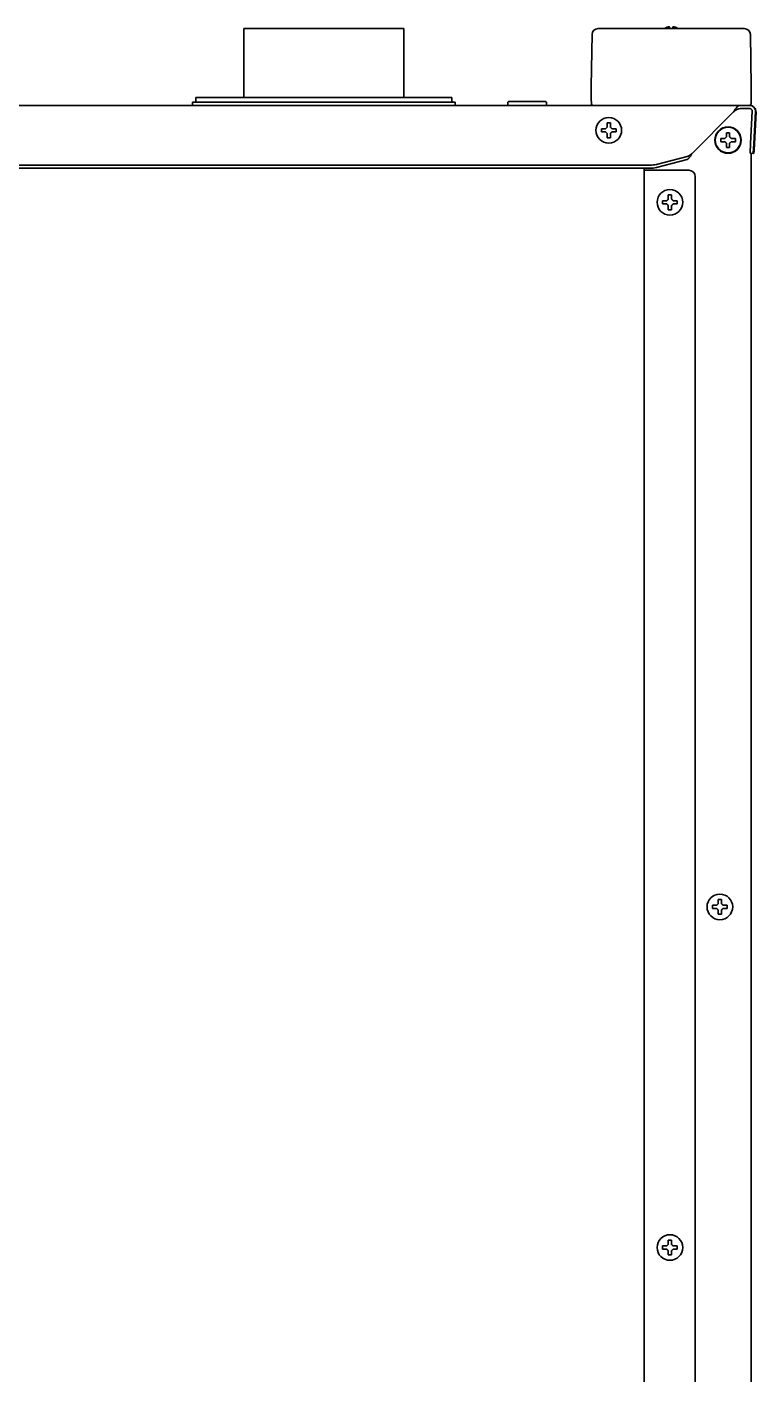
# Model space of a CAD drawing. Extents: x 5809 to 10669, y -850 to 3566.
# Drawn here: x 6454.3 to 6682.1, y 1691.8 to 2112.8 of the extents above; entities that cross this region are included whole.
import ezdxf

# ---------------------------------------------------------------- set-up
doc = ezdxf.new("R2010")
doc.units = 0
doc.header["$LTSCALE"] = 5
doc.layers.add('1', color=7, linetype='CONTINUOUS', true_color=0xffffff)

msp = doc.modelspace()

# ---------------------------------------------------------------- linework, layer by layer
at = {"layer": '1', "color": 7, "linetype": 'Continuous', "lineweight": 35}
for p, q in [((6522.07, 2112.33), (6572.07, 2112.33)), ((6522.07, 2112.33), (6522.07, 2090.82)), ((6572.07, 2090.82), (6572.07, 2112.33)), ((6630.85, 2110.46), (6630.57, 2094.32)), ((6632.75, 2112.33), (6632.82, 2112.33)), ((6632.82, 2112.33), (6637.92, 2112.33)), ((6637.92, 2112.33), (6673.22, 2112.33)), ((6673.22, 2112.33), (6678.32, 2112.33)), ((6678.32, 2112.33), (6678.39, 2112.33)), ((6680.57, 2094.32), (6680.29, 2110.46)), ((6630.57, 2090.33), (6630.57, 2094.29)), ((6680.57, 2094.29), (6680.57, 2090.33)), ((6677.07, 2088.33), (5824.07, 2088.33)), ((6588.07, 2089.33), (6506.07, 2089.33)), ((6506.07, 2089.33), (6506.07, 2088.33)), ((6587.07, 2090.83), (6507.07, 2090.83)), ((6507.07, 2090.83), (6507.07, 2089.33)), ((6587.07, 2089.33), (6587.07, 2090.83)), ((6588.07, 2088.33), (6588.07, 2089.33)), ((6604.82, 2089.58), (6604.57, 2089.33)), ((6604.57, 2089.33), (6604.57, 2088.33)), ((6604.82, 2089.58), (6616.32, 2089.58)), ((6616.57, 2089.33), (6616.32, 2089.58)), ((6616.57, 2088.33), (6616.57, 2089.33)), ((6630.63, 2088.81), (6630.57, 2090.33)), ((6677.07, 2088.33), (6680.08, 2088.33)), ((6680.57, 2090.33), (6680.52, 2088.81)), ((6662.07, 2073.33), (6675.07, 2086.33)), ((6677.07, 2087.33), (6680.08, 2087.33)), ((6680.87, 2086.48), (6680.34, 2076.37)), ((6681.87, 2086.43), (6681.34, 2076.32)), ((6682.07, 2086.22), (6681.45, 2074.32)), ((6633.77, 2080.53), (6633.77, 2081.03)), ((6633.77, 2080.03), (6633.77, 2080.53)), ((6638.37, 2081.03), (6638.37, 2080.53)), ((6638.37, 2080.53), (6638.37, 2080.03)), ((6671.02, 2077.48), (6671.02, 2077.98)), ((6671.02, 2076.98), (6671.02, 2077.48)), ((6675.62, 2077.98), (6675.62, 2077.48)), ((6675.62, 2077.48), (6675.62, 2076.98)), ((6680.19, 2073.38), (6680.34, 2076.37)), ((6681.34, 2076.32), (6681.19, 2073.33)), ((6660.54, 2072.36), (6650.95, 2069.88)), ((6660.54, 2071.39), (6650.95, 2068.91)), ((6680.19, 2073.38), (6681.19, 2073.33)), ((6680.57, 2073.35), (6680.57, 1373.93)), ((6681.39, 2073.33), (6681.19, 2073.34)), ((6681.45, 2074.32), (6681.39, 2073.33)), ((6648.83, 2069.65), (5852.32, 2069.65)), ((6648.83, 2068.69), (5852.32, 2068.69)), ((6647.07, 1387.03), (6647.07, 2068.68)), ((6647.07, 2068.03), (6648.07, 2068.03)), ((6648.07, 2068.03), (6661.07, 2068.03)), ((6663.07, 1376.53), (6663.07, 2066.03)), ((6652.87, 2058.03), (6652.87, 2058.53)), ((6652.87, 2057.53), (6652.87, 2058.03)), ((6657.47, 2058.53), (6657.47, 2058.03)), ((6657.47, 2058.03), (6657.47, 2057.53)), ((6668.47, 1837.83), (6668.47, 1838.33)), ((6668.47, 1837.33), (6668.47, 1837.83)), ((6673.07, 1838.33), (6673.07, 1837.83)), ((6673.07, 1837.83), (6673.07, 1837.33)), ((6652.87, 1731.38), (6652.87, 1731.88)), ((6652.87, 1730.88), (6652.87, 1731.38)), ((6657.47, 1731.88), (6657.47, 1731.38)), ((6657.47, 1731.38), (6657.47, 1730.88))]:
    msp.add_line(p, q, dxfattribs=at)
for centre, radius in [((6636.07, 2080.53), 4), ((6673.32, 2077.48), 4.13), ((6673.32, 2077.48), 4), ((6655.17, 2058.03), 4), ((6670.77, 1837.83), 4), ((6655.17, 1731.38), 4)]:
    msp.add_circle(centre, radius, dxfattribs=at)
for centre, radius, start, end in [((6632.75, 2110.43), 1.9, 90, 179.0001), ((6678.39, 2110.43), 1.9, 0.9999, 90), ((6631.13, 2088.83), 0.5, 182, 270), ((6680.02, 2088.83), 0.5, 270, 358), ((6680.07, 2086.33), 2, 357, 90), ((6680.08, 2086.53), 1.8, 357, 90), ((6680.08, 2086.53), 0.8, 357, 90), ((6661.07, 2066.03), 2, 0, 90)]:
    msp.add_arc(centre, radius, start, end, dxfattribs=at)
for centre in [(6648.83, 2070.43), (6648.83, 2069.46)]:
    msp.add_ellipse(centre, major_axis=(3, 0), ratio=0.258819, start_param=4.712389, end_param=5.497787, dxfattribs=at)
for points, knots in [([(6654.57, 2112.82), (6654.52, 2112.81), (6654.41, 2112.78), (6654.25, 2112.73), (6654.09, 2112.67), (6653.93, 2112.61), (6653.78, 2112.54), (6653.63, 2112.47), (6653.49, 2112.4), (6653.4, 2112.35), (6653.38, 2112.33)], [0, 0, 0, 0, 0.134116, 0.268232, 0.402347, 0.536463, 0.670579, 0.804695, 0.938811, 1, 1, 1, 1]), ([(6655.07, 2112.33), (6655.07, 2112.43), (6655.07, 2112.52), (6655.07, 2112.64), (6655.07, 2112.68), (6655.07, 2112.76), (6655.07, 2112.79), (6655.07, 2112.82)], [0.0751607, 0.0751607, 0.0751607, 0.0751607, 0.5, 0.5, 0.75, 0.75, 1, 1, 1, 1]), ([(6656.07, 2112.82), (6656.07, 2112.81), (6656.07, 2112.78), (6656.07, 2112.73), (6656.07, 2112.67), (6656.07, 2112.61), (6656.07, 2112.54), (6656.07, 2112.47), (6656.07, 2112.4), (6656.07, 2112.34), (6656.07, 2112.33)], [0, 0, 0, 0, 0.125, 0.25, 0.375, 0.5, 0.625, 0.75, 0.875, 0.9389458, 0.9389458, 0.9389458, 0.9389458]), ([(6657.78, 2112.33), (6657.61, 2112.43), (6657.43, 2112.52), (6657.14, 2112.64), (6657.03, 2112.68), (6656.8, 2112.76), (6656.69, 2112.79), (6656.57, 2112.82)], [0.0751607, 0.0751607, 0.0751607, 0.0751607, 0.5, 0.5, 0.75, 0.75, 1, 1, 1, 1]), ([(6675.07, 2086.33), (6675.16, 2086.46), (6675.24, 2086.59), (6675.41, 2086.84), (6675.49, 2086.97), (6675.66, 2087.21), (6675.74, 2087.33), (6675.91, 2087.55), (6675.99, 2087.65), (6676.16, 2087.83), (6676.24, 2087.92), (6676.41, 2088.06), (6676.49, 2088.12), (6676.66, 2088.22), (6676.74, 2088.26), (6676.91, 2088.31), (6676.99, 2088.33), (6677.07, 2088.33)], [0, 0, 0, 0, 0.125, 0.125, 0.25, 0.25, 0.375, 0.375, 0.5, 0.5, 0.625, 0.625, 0.75, 0.75, 0.875, 0.875, 1, 1, 1, 1]), ([(6633.77, 2081.03), (6633.98, 2081.03), (6634.19, 2081.03), (6634.51, 2081.03), (6634.62, 2081.03), (6634.84, 2081.03), (6634.96, 2081.03), (6635.07, 2081.03)], [0, 0, 0, 0, 0.5, 0.5, 0.75, 0.75, 1, 1, 1, 1]), ([(6636.57, 2082.83), (6636.57, 2082.62), (6636.57, 2082.41), (6636.57, 2082.09), (6636.57, 2081.98), (6636.57, 2081.75), (6636.57, 2081.64), (6636.57, 2081.53)], [0, 0, 0, 0, 0.5, 0.5, 0.75, 0.75, 1, 1, 1, 1]), ([(6638.37, 2080.03), (6638.17, 2080.03), (6637.96, 2080.03), (6637.64, 2080.03), (6637.53, 2080.03), (6637.3, 2080.03), (6637.19, 2080.03), (6637.07, 2080.03)], [0, 0, 0, 0, 0.5, 0.5, 0.75, 0.75, 1, 1, 1, 1]), ([(6673.82, 2079.78), (6673.82, 2079.57), (6673.82, 2079.36), (6673.82, 2079.04), (6673.82, 2078.93), (6673.82, 2078.7), (6673.82, 2078.59), (6673.82, 2078.48)], [0, 0, 0, 0, 0.5, 0.5, 0.75, 0.75, 1, 1, 1, 1]), ([(6635.57, 2078.23), (6635.57, 2078.43), (6635.57, 2078.64), (6635.57, 2078.96), (6635.57, 2079.07), (6635.57, 2079.3), (6635.57, 2079.41), (6635.57, 2079.53)], [0, 0, 0, 0, 0.5, 0.5, 0.75, 0.75, 1, 1, 1, 1]), ([(6671.02, 2077.98), (6671.23, 2077.98), (6671.44, 2077.98), (6671.76, 2077.98), (6671.87, 2077.98), (6672.09, 2077.98), (6672.21, 2077.98), (6672.32, 2077.98)], [0, 0, 0, 0, 0.5, 0.5, 0.75, 0.75, 1, 1, 1, 1]), ([(6672.82, 2075.18), (6672.82, 2075.38), (6672.82, 2075.59), (6672.82, 2075.91), (6672.82, 2076.02), (6672.82, 2076.25), (6672.82, 2076.36), (6672.82, 2076.48)], [0, 0, 0, 0, 0.5, 0.5, 0.75, 0.75, 1, 1, 1, 1]), ([(6675.62, 2076.98), (6675.42, 2076.98), (6675.21, 2076.98), (6674.89, 2076.98), (6674.78, 2076.98), (6674.55, 2076.98), (6674.44, 2076.98), (6674.32, 2076.98)], [0, 0, 0, 0, 0.5, 0.5, 0.75, 0.75, 1, 1, 1, 1]), ([(6660.54, 2072.36), (6660.6, 2072.37), (6660.67, 2072.39), (6660.79, 2072.44), (6660.86, 2072.46), (6660.99, 2072.52), (6661.05, 2072.56), (6661.18, 2072.63), (6661.24, 2072.67), (6661.37, 2072.76), (6661.43, 2072.81), (6661.56, 2072.9), (6661.63, 2072.95), (6661.75, 2073.06), (6661.82, 2073.11), (6661.95, 2073.22), (6662.01, 2073.27), (6662.07, 2073.33)], [0, 0, 0, 0, 0.125, 0.125, 0.25, 0.25, 0.375, 0.375, 0.5, 0.5, 0.625, 0.625, 0.75, 0.75, 0.875, 0.875, 1, 1, 1, 1]), ([(6655.67, 2060.33), (6655.67, 2060.12), (6655.67, 2059.91), (6655.67, 2059.59), (6655.67, 2059.48), (6655.67, 2059.25), (6655.67, 2059.14), (6655.67, 2059.03)], [0, 0, 0, 0, 0.5, 0.5, 0.75, 0.75, 1, 1, 1, 1]), ([(6652.87, 2058.53), (6653.08, 2058.53), (6653.29, 2058.53), (6653.61, 2058.53), (6653.72, 2058.53), (6653.94, 2058.53), (6654.06, 2058.53), (6654.17, 2058.53)], [0, 0, 0, 0, 0.5, 0.5, 0.75, 0.75, 1, 1, 1, 1]), ([(6654.67, 2055.73), (6654.67, 2055.93), (6654.67, 2056.14), (6654.67, 2056.46), (6654.67, 2056.57), (6654.67, 2056.8), (6654.67, 2056.91), (6654.67, 2057.03)], [0, 0, 0, 0, 0.5, 0.5, 0.75, 0.75, 1, 1, 1, 1]), ([(6657.47, 2057.53), (6657.27, 2057.53), (6657.06, 2057.53), (6656.74, 2057.53), (6656.63, 2057.53), (6656.4, 2057.53), (6656.29, 2057.53), (6656.17, 2057.53)], [0, 0, 0, 0, 0.5, 0.5, 0.75, 0.75, 1, 1, 1, 1]), ([(6671.27, 1840.13), (6671.27, 1839.92), (6671.27, 1839.71), (6671.27, 1839.39), (6671.27, 1839.28), (6671.27, 1839.05), (6671.27, 1838.94), (6671.27, 1838.83)], [0, 0, 0, 0, 0.5, 0.5, 0.75, 0.75, 1, 1, 1, 1]), ([(6668.47, 1838.33), (6668.68, 1838.33), (6668.89, 1838.33), (6669.21, 1838.33), (6669.32, 1838.33), (6669.54, 1838.33), (6669.66, 1838.33), (6669.77, 1838.33)], [0, 0, 0, 0, 0.5, 0.5, 0.75, 0.75, 1, 1, 1, 1]), ([(6670.27, 1835.53), (6670.27, 1835.73), (6670.27, 1835.94), (6670.27, 1836.26), (6670.27, 1836.37), (6670.27, 1836.6), (6670.27, 1836.71), (6670.27, 1836.83)], [0, 0, 0, 0, 0.5, 0.5, 0.75, 0.75, 1, 1, 1, 1]), ([(6673.07, 1837.33), (6672.87, 1837.33), (6672.66, 1837.33), (6672.34, 1837.33), (6672.23, 1837.33), (6672, 1837.33), (6671.89, 1837.33), (6671.77, 1837.33)], [0, 0, 0, 0, 0.5, 0.5, 0.75, 0.75, 1, 1, 1, 1]), ([(6652.87, 1731.88), (6653.08, 1731.88), (6653.29, 1731.88), (6653.61, 1731.88), (6653.72, 1731.88), (6653.94, 1731.88), (6654.06, 1731.88), (6654.17, 1731.88)], [0, 0, 0, 0, 0.5, 0.5, 0.75, 0.75, 1, 1, 1, 1]), ([(6654.67, 1729.08), (6654.67, 1729.28), (6654.67, 1729.49), (6654.67, 1729.81), (6654.67, 1729.92), (6654.67, 1730.15), (6654.67, 1730.26), (6654.67, 1730.38)], [0, 0, 0, 0, 0.5, 0.5, 0.75, 0.75, 1, 1, 1, 1]), ([(6655.67, 1733.68), (6655.67, 1733.47), (6655.67, 1733.26), (6655.67, 1732.94), (6655.67, 1732.83), (6655.67, 1732.6), (6655.67, 1732.49), (6655.67, 1732.38)], [0, 0, 0, 0, 0.5, 0.5, 0.75, 0.75, 1, 1, 1, 1]), ([(6657.47, 1730.88), (6657.27, 1730.88), (6657.06, 1730.88), (6656.74, 1730.88), (6656.63, 1730.88), (6656.4, 1730.88), (6656.29, 1730.88), (6656.17, 1730.88)], [0, 0, 0, 0, 0.5, 0.5, 0.75, 0.75, 1, 1, 1, 1])]:
    msp.add_open_spline(points, degree=3, knots=knots, dxfattribs=at)
for points, degree in [([(6655.07, 2112.82), (6655.05, 2112.83), (6655, 2112.83), (6654.92, 2112.84), (6654.85, 2112.84), (6654.78, 2112.84), (6654.71, 2112.84), (6654.64, 2112.83), (6654.6, 2112.82), (6654.57, 2112.82)], 3), ([(6656.57, 2112.82), (6656.55, 2112.82), (6656.5, 2112.83), (6656.43, 2112.84), (6656.36, 2112.84), (6656.29, 2112.84), (6656.22, 2112.84), (6656.14, 2112.83), (6656.1, 2112.82), (6656.07, 2112.82)], 3), ([(6630.58, 2094.22), (6630.58, 2094.18)], 1), ([(6680.57, 2094.21), (6680.57, 2094.2), (6680.57, 2094.19), (6680.57, 2094.18)], 3), ([(6675.07, 2086.33), (6675.3, 2086.5), (6675.74, 2086.85), (6676.41, 2087.23), (6676.85, 2087.33), (6677.07, 2087.33)], 3), ([(6635.07, 2080.03), (6635.02, 2080.03), (6634.91, 2080.03), (6634.75, 2080.03), (6634.59, 2080.03), (6634.43, 2080.03), (6634.28, 2080.03), (6634.13, 2080.03), (6633.96, 2080.03), (6633.84, 2080.03), (6633.77, 2080.03)], 3), ([(6635.07, 2081.03), (6635.1, 2081.05), (6635.14, 2081.1), (6635.22, 2081.17), (6635.29, 2081.24), (6635.36, 2081.31), (6635.43, 2081.38), (6635.5, 2081.45), (6635.55, 2081.5), (6635.57, 2081.53)], 3), ([(6635.57, 2079.53), (6635.55, 2079.55), (6635.5, 2079.6), (6635.42, 2079.68), (6635.35, 2079.75), (6635.28, 2079.82), (6635.21, 2079.89), (6635.14, 2079.96), (6635.1, 2080), (6635.07, 2080.03)], 3), ([(6635.57, 2081.53), (6635.57, 2081.58), (6635.57, 2081.69), (6635.57, 2081.85), (6635.57, 2082.01), (6635.57, 2082.16), (6635.57, 2082.32), (6635.57, 2082.47), (6635.57, 2082.64), (6635.57, 2082.76), (6635.57, 2082.83)], 3), ([(6635.57, 2082.83), (6635.74, 2082.83), (6636.07, 2082.83), (6636.41, 2082.83), (6636.57, 2082.83)], 3), ([(6636.57, 2081.53), (6636.6, 2081.5), (6636.65, 2081.45), (6636.72, 2081.38), (6636.8, 2081.3), (6636.87, 2081.23), (6636.94, 2081.16), (6637, 2081.1), (6637.05, 2081.05), (6637.07, 2081.03)], 3), ([(6637.07, 2080.03), (6637.05, 2080), (6637, 2079.95), (6636.93, 2079.88), (6636.86, 2079.81), (6636.79, 2079.74), (6636.72, 2079.67), (6636.64, 2079.6), (6636.6, 2079.55), (6636.57, 2079.53)], 3), ([(6637.07, 2081.03), (6637.13, 2081.03), (6637.24, 2081.03), (6637.4, 2081.03), (6637.56, 2081.03), (6637.71, 2081.03), (6637.86, 2081.03), (6638.02, 2081.03), (6638.19, 2081.03), (6638.31, 2081.03), (6638.37, 2081.03)], 3), ([(6672.82, 2078.48), (6672.82, 2078.53), (6672.82, 2078.64), (6672.82, 2078.8), (6672.82, 2078.96), (6672.82, 2079.11), (6672.82, 2079.27), (6672.82, 2079.42), (6672.82, 2079.59), (6672.82, 2079.71), (6672.82, 2079.78)], 3), ([(6672.82, 2079.78), (6672.99, 2079.78), (6673.32, 2079.78), (6673.66, 2079.78), (6673.82, 2079.78)], 3), ([(6636.57, 2078.23), (6636.41, 2078.23), (6636.07, 2078.23), (6635.74, 2078.23), (6635.57, 2078.23)], 3), ([(6636.57, 2079.53), (6636.57, 2079.47), (6636.57, 2079.36), (6636.57, 2079.2), (6636.57, 2079.04), (6636.57, 2078.89), (6636.57, 2078.74), (6636.57, 2078.58), (6636.57, 2078.41), (6636.57, 2078.29), (6636.57, 2078.23)], 3), ([(6672.32, 2076.98), (6672.27, 2076.98), (6672.16, 2076.98), (6672, 2076.98), (6671.84, 2076.98), (6671.68, 2076.98), (6671.53, 2076.98), (6671.38, 2076.98), (6671.21, 2076.98), (6671.09, 2076.98), (6671.02, 2076.98)], 3), ([(6672.32, 2077.98), (6672.35, 2078), (6672.39, 2078.05), (6672.47, 2078.12), (6672.54, 2078.19), (6672.61, 2078.26), (6672.68, 2078.33), (6672.75, 2078.4), (6672.8, 2078.45), (6672.82, 2078.48)], 3), ([(6672.82, 2076.48), (6672.8, 2076.5), (6672.75, 2076.55), (6672.67, 2076.63), (6672.6, 2076.7), (6672.53, 2076.77), (6672.46, 2076.84), (6672.39, 2076.91), (6672.35, 2076.95), (6672.32, 2076.98)], 3), ([(6673.82, 2078.48), (6673.85, 2078.45), (6673.9, 2078.4), (6673.97, 2078.33), (6674.05, 2078.25), (6674.12, 2078.18), (6674.18, 2078.11), (6674.25, 2078.05), (6674.3, 2078), (6674.32, 2077.98)], 3), ([(6674.32, 2076.98), (6674.3, 2076.95), (6674.25, 2076.9), (6674.18, 2076.83), (6674.11, 2076.76), (6674.04, 2076.69), (6673.97, 2076.62), (6673.89, 2076.55), (6673.85, 2076.5), (6673.82, 2076.48)], 3), ([(6673.82, 2076.48), (6673.82, 2076.42), (6673.82, 2076.31), (6673.82, 2076.15), (6673.82, 2075.99), (6673.82, 2075.84), (6673.82, 2075.69), (6673.82, 2075.53), (6673.82, 2075.36), (6673.82, 2075.24), (6673.82, 2075.18)], 3), ([(6674.32, 2077.98), (6674.38, 2077.98), (6674.49, 2077.98), (6674.65, 2077.98), (6674.81, 2077.98), (6674.96, 2077.98), (6675.11, 2077.98), (6675.27, 2077.98), (6675.44, 2077.98), (6675.56, 2077.98), (6675.62, 2077.98)], 3), ([(6660.54, 2071.39), (6660.71, 2071.47), (6661.05, 2071.74), (6661.56, 2072.45), (6661.9, 2073.04), (6662.07, 2073.33)], 3), ([(6673.82, 2075.18), (6673.66, 2075.18), (6673.32, 2075.18), (6672.99, 2075.18), (6672.82, 2075.18)], 3), ([(6654.17, 2058.53), (6654.2, 2058.55), (6654.24, 2058.6), (6654.32, 2058.67), (6654.39, 2058.74), (6654.46, 2058.81), (6654.53, 2058.88), (6654.6, 2058.95), (6654.65, 2059), (6654.67, 2059.03)], 3), ([(6654.67, 2059.03), (6654.67, 2059.08), (6654.67, 2059.19), (6654.67, 2059.35), (6654.67, 2059.51), (6654.67, 2059.66), (6654.67, 2059.82), (6654.67, 2059.97), (6654.67, 2060.14), (6654.67, 2060.26), (6654.67, 2060.33)], 3), ([(6654.67, 2060.33), (6654.84, 2060.33), (6655.17, 2060.33), (6655.51, 2060.33), (6655.67, 2060.33)], 3), ([(6655.67, 2059.03), (6655.7, 2059), (6655.75, 2058.95), (6655.82, 2058.88), (6655.9, 2058.8), (6655.97, 2058.73), (6656.03, 2058.66), (6656.1, 2058.6), (6656.15, 2058.55), (6656.17, 2058.53)], 3), ([(6654.17, 2057.53), (6654.12, 2057.53), (6654.01, 2057.53), (6653.85, 2057.53), (6653.69, 2057.53), (6653.53, 2057.53), (6653.38, 2057.53), (6653.23, 2057.53), (6653.06, 2057.53), (6652.94, 2057.53), (6652.87, 2057.53)], 3), ([(6654.67, 2057.03), (6654.65, 2057.05), (6654.6, 2057.1), (6654.52, 2057.18), (6654.45, 2057.25), (6654.38, 2057.32), (6654.31, 2057.39), (6654.24, 2057.46), (6654.2, 2057.5), (6654.17, 2057.53)], 3), ([(6655.67, 2055.73), (6655.51, 2055.73), (6655.17, 2055.73), (6654.84, 2055.73), (6654.67, 2055.73)], 3), ([(6656.17, 2057.53), (6656.15, 2057.5), (6656.1, 2057.45), (6656.03, 2057.38), (6655.96, 2057.31), (6655.89, 2057.24), (6655.82, 2057.17), (6655.74, 2057.1), (6655.7, 2057.05), (6655.67, 2057.03)], 3), ([(6655.67, 2057.03), (6655.67, 2056.97), (6655.67, 2056.86), (6655.67, 2056.7), (6655.67, 2056.54), (6655.67, 2056.39), (6655.67, 2056.24), (6655.67, 2056.08), (6655.67, 2055.91), (6655.67, 2055.79), (6655.67, 2055.73)], 3), ([(6656.17, 2058.53), (6656.23, 2058.53), (6656.34, 2058.53), (6656.5, 2058.53), (6656.66, 2058.53), (6656.81, 2058.53), (6656.96, 2058.53), (6657.12, 2058.53), (6657.29, 2058.53), (6657.41, 2058.53), (6657.47, 2058.53)], 3), ([(6670.27, 1838.83), (6670.27, 1838.88), (6670.27, 1838.99), (6670.27, 1839.15), (6670.27, 1839.31), (6670.27, 1839.46), (6670.27, 1839.62), (6670.27, 1839.77), (6670.27, 1839.94), (6670.27, 1840.06), (6670.27, 1840.13)], 3), ([(6670.27, 1840.13), (6670.44, 1840.13), (6670.77, 1840.13), (6671.11, 1840.13), (6671.27, 1840.13)], 3), ([(6669.77, 1837.33), (6669.72, 1837.33), (6669.61, 1837.33), (6669.45, 1837.33), (6669.29, 1837.33), (6669.13, 1837.33), (6668.98, 1837.33), (6668.83, 1837.33), (6668.66, 1837.33), (6668.54, 1837.33), (6668.47, 1837.33)], 3), ([(6669.77, 1838.33), (6669.8, 1838.35), (6669.84, 1838.4), (6669.92, 1838.47), (6669.99, 1838.54), (6670.06, 1838.61), (6670.13, 1838.68), (6670.2, 1838.75), (6670.25, 1838.8), (6670.27, 1838.83)], 3), ([(6670.27, 1836.83), (6670.25, 1836.85), (6670.2, 1836.9), (6670.12, 1836.98), (6670.05, 1837.05), (6669.98, 1837.12), (6669.91, 1837.19), (6669.84, 1837.26), (6669.8, 1837.3), (6669.77, 1837.33)], 3), ([(6671.27, 1838.83), (6671.3, 1838.8), (6671.35, 1838.75), (6671.42, 1838.68), (6671.5, 1838.6), (6671.57, 1838.53), (6671.63, 1838.46), (6671.7, 1838.4), (6671.75, 1838.35), (6671.77, 1838.33)], 3), ([(6671.77, 1837.33), (6671.75, 1837.3), (6671.7, 1837.25), (6671.63, 1837.18), (6671.56, 1837.11), (6671.49, 1837.04), (6671.42, 1836.97), (6671.34, 1836.9), (6671.3, 1836.85), (6671.27, 1836.83)], 3), ([(6671.27, 1836.83), (6671.27, 1836.77), (6671.27, 1836.66), (6671.27, 1836.5), (6671.27, 1836.34), (6671.27, 1836.19), (6671.27, 1836.04), (6671.27, 1835.88), (6671.27, 1835.71), (6671.27, 1835.59), (6671.27, 1835.53)], 3), ([(6671.77, 1838.33), (6671.83, 1838.33), (6671.94, 1838.33), (6672.1, 1838.33), (6672.26, 1838.33), (6672.41, 1838.33), (6672.56, 1838.33), (6672.72, 1838.33), (6672.89, 1838.33), (6673.01, 1838.33), (6673.07, 1838.33)], 3), ([(6671.27, 1835.53), (6671.11, 1835.53), (6670.77, 1835.53), (6670.44, 1835.53), (6670.27, 1835.53)], 3), ([(6654.17, 1730.88), (6654.12, 1730.88), (6654.01, 1730.88), (6653.85, 1730.88), (6653.69, 1730.88), (6653.53, 1730.88), (6653.38, 1730.88), (6653.23, 1730.88), (6653.06, 1730.88), (6652.94, 1730.88), (6652.87, 1730.88)], 3), ([(6654.17, 1731.88), (6654.2, 1731.9), (6654.24, 1731.95), (6654.32, 1732.02), (6654.39, 1732.09), (6654.46, 1732.16), (6654.53, 1732.23), (6654.6, 1732.3), (6654.65, 1732.35), (6654.67, 1732.38)], 3), ([(6654.67, 1730.38), (6654.65, 1730.4), (6654.6, 1730.45), (6654.52, 1730.53), (6654.45, 1730.6), (6654.38, 1730.67), (6654.31, 1730.74), (6654.24, 1730.81), (6654.2, 1730.85), (6654.17, 1730.88)], 3), ([(6654.67, 1732.38), (6654.67, 1732.43), (6654.67, 1732.54), (6654.67, 1732.7), (6654.67, 1732.86), (6654.67, 1733.01), (6654.67, 1733.17), (6654.67, 1733.32), (6654.67, 1733.49), (6654.67, 1733.61), (6654.67, 1733.68)], 3), ([(6654.67, 1733.68), (6654.84, 1733.68), (6655.17, 1733.68), (6655.51, 1733.68), (6655.67, 1733.68)], 3), ([(6655.67, 1732.38), (6655.7, 1732.35), (6655.75, 1732.3), (6655.82, 1732.23), (6655.9, 1732.15), (6655.97, 1732.08), (6656.03, 1732.01), (6656.1, 1731.95), (6656.15, 1731.9), (6656.17, 1731.88)], 3), ([(6656.17, 1730.88), (6656.15, 1730.85), (6656.1, 1730.8), (6656.03, 1730.73), (6655.96, 1730.66), (6655.89, 1730.59), (6655.82, 1730.52), (6655.74, 1730.45), (6655.7, 1730.4), (6655.67, 1730.38)], 3), ([(6655.67, 1730.38), (6655.67, 1730.32), (6655.67, 1730.21), (6655.67, 1730.05), (6655.67, 1729.89), (6655.67, 1729.74), (6655.67, 1729.59), (6655.67, 1729.43), (6655.67, 1729.26), (6655.67, 1729.14), (6655.67, 1729.08)], 3), ([(6656.17, 1731.88), (6656.23, 1731.88), (6656.34, 1731.88), (6656.5, 1731.88), (6656.66, 1731.88), (6656.81, 1731.88), (6656.96, 1731.88), (6657.12, 1731.88), (6657.29, 1731.88), (6657.41, 1731.88), (6657.47, 1731.88)], 3), ([(6655.67, 1729.08), (6655.51, 1729.08), (6655.17, 1729.08), (6654.84, 1729.08), (6654.67, 1729.08)], 3)]:
    msp.add_open_spline(points, degree=degree, dxfattribs=at)

doc.saveas('drawing.dxf')
